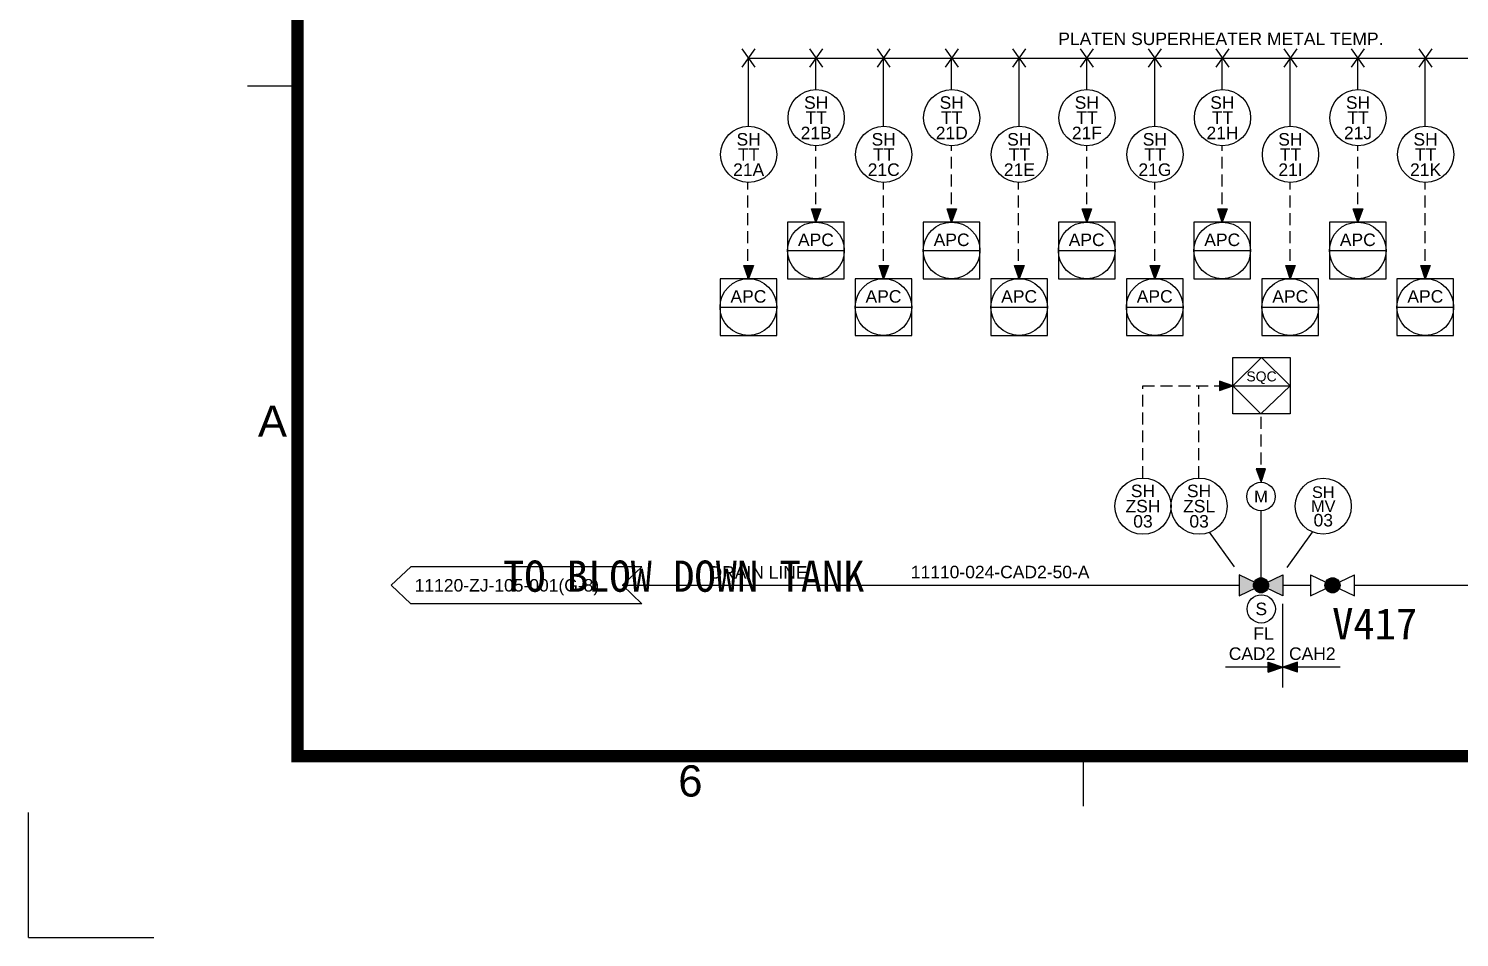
# Model space of a CAD drawing. Header units: millimetres. Extents: x 0 to 643, y 0 to 297.
# Drawn here: x 0 to 114.4, y 0 to 72.7 of the extents above; entities that cross this region are included whole.
import ezdxf
from ezdxf.enums import TextEntityAlignment as Align

# ---------------------------------------------------------------- set-up
doc = ezdxf.new("R2018")
doc.units = ezdxf.units.MM
doc.linetypes.add('HIDDEN2', pattern=[4.7625, 3.175, -1.5875])
for name, color, linetype in [('1_Valve', 7, 'Continuous'), ('2_Opc', 7, 'Continuous'), ('3_I&C', 7, 'Continuous'), ('5_Etc', 7, 'Continuous'), ('6_PIPE(기타)', 7, 'Continuous')]:
    doc.layers.add(name, color=color, linetype=linetype)
doc.styles.get("Standard").update_dxf_attribs({"font": 'arial.ttf'})

# ---------------------------------------------------------------- blocks, each defined once
blk = doc.blocks.new('LOCAL INSTRUMENT_')
at = {"color": 0, "linetype": 'ByBlock', "ltscale": 0.1}
blk.add_circle((0, 0), 2.41, dxfattribs=at)
at = {"color": 0}
for tag, p in [('TAG01', (-0.01, 1.3)), ('TAG02', (0, 0)), ('TAG03', (0, -1.3))]:
    blk.add_attdef(tag, text='', height=1, dxfattribs=at).set_placement(p, align=Align.MIDDLE_CENTER)
blk = doc.blocks.new('INDICATE DISPLAY_')
at = {"color": 0}
blk.add_line((-2.43, 0), (2.43, 0), dxfattribs=at)
blk.add_lwpolyline([(2.43, 2.43), (-2.43, 2.43), (-2.43, -2.43), (2.43, -2.43)], close=True, dxfattribs=at)
blk.add_circle((0, 0), 2.43, dxfattribs=at)
for tag, p in [('TAG01', (0, 0.91)), ('TAG02', (0, -0.91))]:
    blk.add_attdef(tag, text='', height=1, dxfattribs=at).set_placement(p, align=Align.MIDDLE_CENTER)
blk = doc.blocks.new('*U16')
h = blk.add_hatch(color=0)
h.dxf.hatch_style = 1
h.paths.add_polyline_path([(-5.54, -0.26, -0.112916), (-5.6, 0, -0.112916), (-5.54, 0.26), (-6.75, 0.84), (-6.75, -0.84)])
h = blk.add_hatch(color=0)
h.dxf.hatch_style = 1
h.paths.add_polyline_path([(-5.54, 0.26), (-5, 0), (-4.46, 0.26, 0.627672)])
h.paths.add_polyline_path([(-5.54, 0.26, 0.112916), (-5.6, 0, 0.112916), (-5.54, -0.26), (-5, 0)])
h.paths.add_polyline_path([(-4.46, -0.26), (-5, 0), (-5.54, -0.26, 0.627672)])
h.paths.add_polyline_path([(-4.46, 0.26), (-5, 0), (-4.46, -0.26, 0.112916), (-4.4, 0, 0.112916)])
h = blk.add_hatch(color=0)
h.dxf.hatch_style = 1
h.paths.add_polyline_path([(-3.25, -0.84), (-3.25, 0.84), (-4.46, 0.26, -0.112916), (-4.4, 0, -0.112916), (-4.46, -0.26)])
at = {"color": 0}
for p, q in [((-5, 0), (-5, 5.96)), ((-6.75, 0.84), (-6.75, -0.84)), ((-3.25, -0.84), (-6.75, 0.84)), ((-6.75, -0.84), (-3.25, 0.84)), ((-3.25, 0.84), (-3.25, -0.84))]:
    blk.add_line(p, q, dxfattribs=at)
for centre, radius in [((-5, 7.1), 1.14), ((-0.02, 6.33), 2.24), ((-5, 0), 0.603)]:
    blk.add_circle(centre, radius, dxfattribs=at)
at = {"color": 0, "insert": (-5, 7.1), "char_height": 0.944, "attachment_point": 5}
blk.add_mtext_dynamic_manual_height_columns('M', width=4.3497, gutter_width=4.72, heights=[0], dxfattribs=at)
at = {"color": 0}
for tag, height, p in [('TAG01', 0.933, (-0.02, 7.46)), ('TAG02', 0.933, (-0.02, 6.33)), ('TAG03', 0.933, (-0.02, 5.21)), ('DESCRIPTION01', 1, (-5.02, -2.02))]:
    blk.add_attdef(tag, text='', height=height, dxfattribs=at).set_placement(p, align=Align.MIDDLE_CENTER)
blk = doc.blocks.new('*U49')
h = blk.add_hatch(color=0)
h.dxf.hatch_style = 1
edge = h.paths.add_edge_path()
edge.add_arc((0, 0), 0.603, 0, 360)
at = {"color": 0, "linetype": 'ByBlock', "ltscale": 0.1}
for p, q in [((0.84, 1.75), (-0.84, 1.75)), ((0.84, 1.75), (-0.84, -1.75)), ((-0.84, 1.75), (0.84, -1.75)), ((-0.84, -1.75), (0.84, -1.75))]:
    blk.add_line(p, q, dxfattribs=at)
at = {"color": 0}
blk.add_circle((0, 0), 0.603, dxfattribs=at)
at = {"color": 0, "lineweight": 30, "flags": 106}
blk.add_attdef('TAG01', text='', height=1, dxfattribs=at).set_placement((0, -2), align=Align.MIDDLE_CENTER)
at = {"color": 0}
blk.add_attdef('DESCRIPTION01', text='', height=1, dxfattribs=at).set_placement((0, -3.5), align=Align.MIDDLE_CENTER)
blk = doc.blocks.new('PROCESS LINE BREAK_')
at = {"color": 0, "linetype": 'ByBlock', "ltscale": 0.1}
for p, q in [((-9.9, 1.58), (9.9, 1.58)), ((-8.24, 0), (-9.9, 1.58)), ((11.6, 0), (9.9, 1.58)), ((-8.24, 0), (-9.9, -1.58)), ((11.6, 0), (9.9, -1.58)), ((-9.9, -1.58), (9.9, -1.58))]:
    blk.add_line(p, q, dxfattribs=at)
at = {"color": 0, "lineweight": 30, "flags": 104}
blk.add_attdef('DESCRIPTION02_', text='', height=1.2, dxfattribs=at).set_placement((0.83, 2.58), align=Align.BOTTOM_CENTER)
at = {"color": 0}
blk.add_attdef('DESCRIPTION01_', text='', height=1.2, dxfattribs=at).set_placement((1.68, 0), align=Align.MIDDLE_CENTER)
blk = doc.blocks.new('*U11')
at = {"color": 0}
for tag, p in [('TAG01', (5, 1.5)), ('DESCRIPTION01', (5, -2.07))]:
    blk.add_attdef(tag, text='', height=1, dxfattribs=at).set_placement(p, align=Align.MIDDLE_CENTER)
blk = doc.blocks.new('DIGITAL LOGIC CONTROLS_')
at = {"color": 0}
for p, q in [((-2.43, 0), (-4.85, -2.41)), ((0, -2.41), (-2.43, 0)), ((-4.85, -2.41), (-2.47, -4.81)), ((-4.85, -2.41), (0, -2.41)), ((-2.47, -4.81), (0, -2.41))]:
    blk.add_line(p, q, dxfattribs=at)
blk.add_lwpolyline([(-4.85, 0), (0, 0), (0, -4.81), (-4.85, -4.81)], close=True, dxfattribs=at)
blk.add_attdef('TAG01', text='', height=0.8, dxfattribs=at).set_placement((-2.43, -1.61), align=Align.MIDDLE_CENTER)
blk = doc.blocks.new('*U23')
h = blk.add_hatch(color=0)
h.dxf.hatch_style = 1
h.paths.add_polyline_path([(-1.17, 0.4), (-1.17, -0.4), (0, 0)])
h = blk.add_hatch(color=0)
h.dxf.hatch_style = 1
h.paths.add_polyline_path([(1.17, -0.4), (1.17, 0.4), (0, 0)])
at = {"color": 0}
for p, q in [((0, 1.62), (0, -5.08)), ((-1.17, 0), (-4.58, 0)), ((-1.17, 0.4), (-1.17, -0.4)), ((-1.17, 0.4), (0, 0)), ((-1.17, -0.4), (0, 0)), ((1.17, 0.4), (0, 0)), ((1.17, -0.4), (0, 0)), ((1.17, 0.4), (1.17, -0.4)), ((4.58, 0), (1.17, 0))]:
    blk.add_line(p, q, dxfattribs=at)
blk.add_attdef('DESCRIPTION01_', text='', height=1, dxfattribs=at).set_placement((-0.5, 0.5), align=Align.BOTTOM_RIGHT)
blk.add_attdef('DESCRIPTION02_', text='', height=1, dxfattribs=at).set_placement((0.5, 0.5), align=Align.BOTTOM_LEFT)

msp = doc.modelspace()

# ---------------------------------------------------------------- hatches: boundary and pattern name
at = {"layer": '3_I&C'}
h = msp.add_hatch(color=256, dxfattribs=at)
h.dxf.hatch_style = 1
h.paths.add_polyline_path([(62.61, 58.29), (62.96, 57.22), (63.36, 58.29)])
h = msp.add_hatch(color=256, dxfattribs=at)
h.dxf.hatch_style = 1
h.paths.add_polyline_path([(73.45, 58.29), (73.8, 57.22), (74.2, 58.29)])
h = msp.add_hatch(color=256, dxfattribs=at)
h.dxf.hatch_style = 1
h.paths.add_polyline_path([(84.25, 58.29), (84.61, 57.22), (85, 58.29)])
h = msp.add_hatch(color=256, dxfattribs=at)
h.dxf.hatch_style = 1
h.paths.add_polyline_path([(95.09, 58.29), (95.45, 57.22), (95.85, 58.29)])
h = msp.add_hatch(color=256, dxfattribs=at)
h.dxf.hatch_style = 1
h.paths.add_polyline_path([(105.93, 58.29), (106.29, 57.22), (106.69, 58.29)])
h = msp.add_hatch(color=256, dxfattribs=at)
h.dxf.hatch_style = 1
h.paths.add_polyline_path([(57.2, 53.76), (57.56, 52.69), (57.96, 53.76)])
h = msp.add_hatch(color=256, dxfattribs=at)
h.dxf.hatch_style = 1
h.paths.add_polyline_path([(68.01, 53.76), (68.36, 52.69), (68.76, 53.76)])
h = msp.add_hatch(color=256, dxfattribs=at)
h.dxf.hatch_style = 1
h.paths.add_polyline_path([(78.85, 53.76), (79.21, 52.69), (79.6, 53.76)])
h = msp.add_hatch(color=256, dxfattribs=at)
h.dxf.hatch_style = 1
h.paths.add_polyline_path([(89.69, 53.76), (90.05, 52.69), (90.45, 53.76)])
h = msp.add_hatch(color=256, dxfattribs=at)
h.dxf.hatch_style = 1
h.paths.add_polyline_path([(100.53, 53.76), (100.89, 52.69), (101.29, 53.76)])
h = msp.add_hatch(color=256, dxfattribs=at)
h.dxf.hatch_style = 1
h.paths.add_polyline_path([(111.34, 53.76), (111.69, 52.69), (112.09, 53.76)])
h = msp.add_hatch(color=256, dxfattribs=at)
h.dxf.hatch_style = 1
h.paths.add_polyline_path([(95.23, 43.74), (96.3, 44.13), (95.23, 44.49)])
h = msp.add_hatch(color=256, dxfattribs=at)
h.dxf.hatch_style = 1
h.paths.add_polyline_path([(98.15, 37.49), (98.55, 36.41), (98.9, 37.49)])

# ---------------------------------------------------------------- linework, layer by layer
for p, q in [((21.5, 68.1), (17.5, 68.1)), ((84.33, 14.5), (84.33, 10.5))]:
    msp.add_line(p, q)
at = {"color": 0}
for q in [(0, 10), (10, 0)]:
    msp.add_line((0, 0), q, dxfattribs=at)
at = {"color": 0, "ltscale": 10, "const_width": 1}
msp.add_lwpolyline([(21.5, 282.5), (398.5, 282.5), (398.5, 14.5), (21.5, 14.5)], close=True, dxfattribs=at)
at = {"layer": '1_Valve'}
msp.add_line((100.65, 29.6), (102.68, 32.42), dxfattribs=at)
msp.add_circle((98.57, 26.28), 1.13, dxfattribs=at)
at = {"layer": '3_I&C'}
for p, q in [((58.08, 71.08), (57.04, 69.61)), ((57.04, 71.08), (58.08, 69.61)), ((63.48, 71.08), (62.45, 69.61)), ((62.45, 71.08), (63.48, 69.61)), ((68.88, 71.08), (67.85, 69.61)), ((67.85, 71.08), (68.88, 69.61)), ((74.32, 71.08), (73.29, 69.61)), ((73.29, 71.08), (74.32, 69.61)), ((79.72, 71.08), (78.69, 69.61)), ((78.69, 71.08), (79.72, 69.61)), ((85.12, 71.08), (84.09, 69.61)), ((84.09, 71.08), (85.12, 69.61)), ((90.56, 71.08), (89.53, 69.61)), ((89.53, 71.08), (90.56, 69.61)), ((95.97, 71.08), (94.93, 69.61)), ((94.93, 71.08), (95.97, 69.61)), ((101.41, 71.08), (100.37, 69.61)), ((100.37, 71.08), (101.41, 69.61)), ((106.81, 71.08), (105.77, 69.61)), ((105.77, 71.08), (106.81, 69.61)), ((112.21, 71.08), (111.18, 69.61)), ((111.18, 71.08), (112.21, 69.61)), ((57.56, 64.88), (57.56, 70.34)), ((62.96, 67.82), (62.96, 70.34)), ((68.36, 64.88), (68.36, 70.34)), ((73.8, 67.82), (73.8, 70.34)), ((79.21, 64.88), (79.21, 70.34)), ((84.61, 67.82), (84.61, 70.34)), ((90.05, 64.88), (90.05, 70.34)), ((95.45, 67.82), (95.45, 70.34)), ((100.89, 64.88), (100.89, 70.34)), ((106.29, 67.82), (106.29, 70.34)), ((111.69, 64.88), (111.69, 70.34)), ((96.44, 29.64), (94.42, 32.41))]:
    msp.add_line(p, q, dxfattribs=at)
at = {"layer": '3_I&C', "linetype": 'HIDDEN2', "ltscale": 0.3}
for p, q in [((62.96, 57.22), (62.96, 63.33)), ((73.81, 57.22), (73.8, 63.33)), ((84.61, 57.22), (84.61, 63.33)), ((95.45, 57.22), (95.45, 63.33)), ((106.29, 57.22), (106.29, 63.33)), ((57.52, 52.69), (57.52, 60.4)), ((68.36, 52.69), (68.36, 60.4)), ((79.17, 52.69), (79.17, 60.4)), ((90.05, 52.69), (90.05, 60.4)), ((100.89, 52.69), (100.89, 60.4)), ((111.69, 52.69), (111.69, 60.4)), ((89.09, 36.75), (89.09, 44.13)), ((89.09, 44.13), (96.3, 44.13)), ((93.58, 36.75), (93.58, 44.13)), ((98.55, 36.41), (98.55, 41.87))]:
    msp.add_line(p, q, dxfattribs=at)
at = {"layer": '3_I&C'}
for points in [[(62.61, 58.29), (63.36, 58.29), (62.96, 57.22), (62.61, 58.29)], [(73.45, 58.29), (74.2, 58.29), (73.8, 57.22), (73.45, 58.29)], [(84.25, 58.29), (85, 58.29), (84.61, 57.22), (84.25, 58.29)], [(95.09, 58.29), (95.85, 58.29), (95.45, 57.22), (95.09, 58.29)], [(105.93, 58.29), (106.69, 58.29), (106.29, 57.22), (105.93, 58.29)], [(57.2, 53.76), (57.96, 53.76), (57.56, 52.69), (57.2, 53.76)], [(68.01, 53.76), (68.76, 53.76), (68.36, 52.69), (68.01, 53.76)], [(78.85, 53.76), (79.6, 53.76), (79.21, 52.69), (78.85, 53.76)], [(89.69, 53.76), (90.45, 53.76), (90.05, 52.69), (89.69, 53.76)], [(100.53, 53.76), (101.29, 53.76), (100.89, 52.69), (100.53, 53.76)], [(111.34, 53.76), (112.09, 53.76), (111.69, 52.69), (111.34, 53.76)], [(95.23, 44.49), (95.23, 43.74), (96.3, 44.13), (95.23, 44.49)], [(98.9, 37.49), (98.15, 37.49), (98.55, 36.41), (98.9, 37.49)]]:
    msp.add_lwpolyline(points, dxfattribs=at)
at = {"layer": '6_PIPE(기타)'}
for p, q in [((57.56, 70.34), (146.92, 70.34)), ((47.47, 28.17), (96.8, 28.17)), ((100.29, 28.17), (102.52, 28.17)), ((106.01, 28.19), (151.45, 28.19))]:
    msp.add_line(p, q, dxfattribs=at)

# ---------------------------------------------------------------- block references
at = {"layer": '1_Valve'}
ref = msp.add_blockref('*U16', (103.55, 28.17), dxfattribs=at)
ref.add_attrib('TAG01', 'SH', dxfattribs={"layer": '0', "color": 0, "height": 0.933}).set_placement((103.53, 35.62), align=Align.MIDDLE_CENTER)
ref.add_attrib('TAG02', 'MV', dxfattribs={"layer": '0', "color": 0, "height": 0.933}).set_placement((103.53, 34.5), align=Align.MIDDLE_CENTER)
ref.add_attrib('TAG03', '03', dxfattribs={"layer": '0', "color": 0, "height": 1}).set_placement((103.53, 33.38), align=Align.MIDDLE_CENTER)
ref.add_attrib('DESCRIPTION01', 'S', dxfattribs={"layer": '0', "color": 0, "height": 1}).set_placement((98.57, 26.28), align=Align.MIDDLE_CENTER)
ref = msp.add_blockref('*U49', (104.27, 28.17), dxfattribs=dict(at, rotation=90))
lines = msp.add_mtext('V417', dxfattribs={"layer": '0', "color": 0, "insert": (104.24, 26.34), "char_height": 2.5, "attachment_point": 1})
ref.add_attrib('TAG01', '', (104.24, 26.34), dxfattribs={"flags": 104}).embed_mtext(lines)
at = {"layer": '2_Opc'}
ref = msp.add_blockref('PROCESS LINE BREAK_', (39.8, 28.17), dxfattribs=dict(at, xscale=-0.9318872133403724, yscale=0.9318872133403724, zscale=0.9318872133403724))
ref.add_attrib('DESCRIPTION01_', '11120-ZJ-105-001(G-8)', dxfattribs={"layer": '0', "color": 0, "height": 1}).set_placement((38.25, 28.17), align=Align.MIDDLE_CENTER)
lines = msp.add_mtext('TO BLOW DOWN TANK', dxfattribs={"layer": '0', "color": 0, "insert": (37.94, 30.15), "char_height": 2.5, "attachment_point": 1})
ref.add_attrib('DESCRIPTION02_', '', (37.94, 30.15), dxfattribs={"flags": 104}).embed_mtext(lines)
at = {"layer": '3_I&C'}
ref = msp.add_blockref('LOCAL INSTRUMENT_', (62.98, 65.58), dxfattribs=dict(at, xscale=0.9328066012362992, yscale=0.9328066012362992, zscale=0.9328066012362992))
ref.add_attrib('TAG01', 'SH', dxfattribs={"layer": '0', "color": 0, "height": 1}).set_placement((62.98, 66.79), align=Align.MIDDLE_CENTER)
ref.add_attrib('TAG02', 'TT', dxfattribs={"layer": '0', "color": 0, "height": 1}).set_placement((62.98, 65.58), align=Align.MIDDLE_CENTER)
ref.add_attrib('TAG03', '21B', dxfattribs={"layer": '0', "color": 0, "height": 1}).set_placement((62.98, 64.36), align=Align.MIDDLE_CENTER)
ref = msp.add_blockref('LOCAL INSTRUMENT_', (73.82, 65.58), dxfattribs=dict(at, xscale=0.9328066012362992, yscale=0.9328066012362992, zscale=0.9328066012362992))
ref.add_attrib('TAG01', 'SH', dxfattribs={"layer": '0', "color": 0, "height": 1}).set_placement((73.82, 66.79), align=Align.MIDDLE_CENTER)
ref.add_attrib('TAG02', 'TT', dxfattribs={"layer": '0', "color": 0, "height": 1}).set_placement((73.82, 65.58), align=Align.MIDDLE_CENTER)
ref.add_attrib('TAG03', '21D', dxfattribs={"layer": '0', "color": 0, "height": 1}).set_placement((73.82, 64.36), align=Align.MIDDLE_CENTER)
ref = msp.add_blockref('LOCAL INSTRUMENT_', (84.63, 65.58), dxfattribs=dict(at, xscale=0.9328066012362992, yscale=0.9328066012362992, zscale=0.9328066012362992))
ref.add_attrib('TAG01', 'SH', dxfattribs={"layer": '0', "color": 0, "height": 1}).set_placement((84.62, 66.79), align=Align.MIDDLE_CENTER)
ref.add_attrib('TAG02', 'TT', dxfattribs={"layer": '0', "color": 0, "height": 1}).set_placement((84.63, 65.58), align=Align.MIDDLE_CENTER)
ref.add_attrib('TAG03', '21F', dxfattribs={"layer": '0', "color": 0, "height": 1}).set_placement((84.63, 64.36), align=Align.MIDDLE_CENTER)
ref = msp.add_blockref('LOCAL INSTRUMENT_', (95.47, 65.58), dxfattribs=dict(at, xscale=0.9328066012362992, yscale=0.9328066012362992, zscale=0.9328066012362992))
ref.add_attrib('TAG01', 'SH', dxfattribs={"layer": '0', "color": 0, "height": 1}).set_placement((95.46, 66.79), align=Align.MIDDLE_CENTER)
ref.add_attrib('TAG02', 'TT', dxfattribs={"layer": '0', "color": 0, "height": 1}).set_placement((95.47, 65.58), align=Align.MIDDLE_CENTER)
ref.add_attrib('TAG03', '21H', dxfattribs={"layer": '0', "color": 0, "height": 1}).set_placement((95.47, 64.36), align=Align.MIDDLE_CENTER)
ref = msp.add_blockref('LOCAL INSTRUMENT_', (106.31, 65.58), dxfattribs=dict(at, xscale=0.9328066012362992, yscale=0.9328066012362992, zscale=0.9328066012362992))
ref.add_attrib('TAG01', 'SH', dxfattribs={"layer": '0', "color": 0, "height": 1}).set_placement((106.31, 66.79), align=Align.MIDDLE_CENTER)
ref.add_attrib('TAG02', 'TT', dxfattribs={"layer": '0', "color": 0, "height": 1}).set_placement((106.31, 65.58), align=Align.MIDDLE_CENTER)
ref.add_attrib('TAG03', '21J', dxfattribs={"layer": '0', "color": 0, "height": 1}).set_placement((106.31, 64.36), align=Align.MIDDLE_CENTER)
ref = msp.add_blockref('LOCAL INSTRUMENT_', (57.58, 62.64), dxfattribs=dict(at, xscale=0.9328066012362992, yscale=0.9328066012362992, zscale=0.9328066012362992))
ref.add_attrib('TAG01', 'SH', dxfattribs={"layer": '0', "color": 0, "height": 1}).set_placement((57.58, 63.85), align=Align.MIDDLE_CENTER)
ref.add_attrib('TAG02', 'TT', dxfattribs={"layer": '0', "color": 0, "height": 1}).set_placement((57.58, 62.64), align=Align.MIDDLE_CENTER)
ref.add_attrib('TAG03', '21A', dxfattribs={"layer": '0', "color": 0, "height": 1}).set_placement((57.58, 61.42), align=Align.MIDDLE_CENTER)
ref = msp.add_blockref('LOCAL INSTRUMENT_', (68.38, 62.64), dxfattribs=dict(at, xscale=0.9328066012362992, yscale=0.9328066012362992, zscale=0.9328066012362992))
ref.add_attrib('TAG01', 'SH', dxfattribs={"layer": '0', "color": 0, "height": 1}).set_placement((68.38, 63.85), align=Align.MIDDLE_CENTER)
ref.add_attrib('TAG02', 'TT', dxfattribs={"layer": '0', "color": 0, "height": 1}).set_placement((68.38, 62.64), align=Align.MIDDLE_CENTER)
ref.add_attrib('TAG03', '21C', dxfattribs={"layer": '0', "color": 0, "height": 1}).set_placement((68.38, 61.42), align=Align.MIDDLE_CENTER)
ref = msp.add_blockref('LOCAL INSTRUMENT_', (79.23, 62.64), dxfattribs=dict(at, xscale=0.9328066012362992, yscale=0.9328066012362992, zscale=0.9328066012362992))
ref.add_attrib('TAG01', 'SH', dxfattribs={"layer": '0', "color": 0, "height": 1}).set_placement((79.22, 63.85), align=Align.MIDDLE_CENTER)
ref.add_attrib('TAG02', 'TT', dxfattribs={"layer": '0', "color": 0, "height": 1}).set_placement((79.23, 62.64), align=Align.MIDDLE_CENTER)
ref.add_attrib('TAG03', '21E', dxfattribs={"layer": '0', "color": 0, "height": 1}).set_placement((79.23, 61.42), align=Align.MIDDLE_CENTER)
ref = msp.add_blockref('LOCAL INSTRUMENT_', (90.07, 62.64), dxfattribs=dict(at, xscale=0.9328066012362992, yscale=0.9328066012362992, zscale=0.9328066012362992))
ref.add_attrib('TAG01', 'SH', dxfattribs={"layer": '0', "color": 0, "height": 1}).set_placement((90.06, 63.85), align=Align.MIDDLE_CENTER)
ref.add_attrib('TAG02', 'TT', dxfattribs={"layer": '0', "color": 0, "height": 1}).set_placement((90.07, 62.64), align=Align.MIDDLE_CENTER)
ref.add_attrib('TAG03', '21G', dxfattribs={"layer": '0', "color": 0, "height": 1}).set_placement((90.07, 61.42), align=Align.MIDDLE_CENTER)
ref = msp.add_blockref('LOCAL INSTRUMENT_', (100.91, 62.64), dxfattribs=dict(at, xscale=0.9328066012362992, yscale=0.9328066012362992, zscale=0.9328066012362992))
ref.add_attrib('TAG01', 'SH', dxfattribs={"layer": '0', "color": 0, "height": 1}).set_placement((100.9, 63.85), align=Align.MIDDLE_CENTER)
ref.add_attrib('TAG02', 'TT', dxfattribs={"layer": '0', "color": 0, "height": 1}).set_placement((100.91, 62.64), align=Align.MIDDLE_CENTER)
ref.add_attrib('TAG03', '21I', dxfattribs={"layer": '0', "color": 0, "height": 1}).set_placement((100.91, 61.42), align=Align.MIDDLE_CENTER)
ref = msp.add_blockref('LOCAL INSTRUMENT_', (111.71, 62.64), dxfattribs=dict(at, xscale=0.9328066012362992, yscale=0.9328066012362992, zscale=0.9328066012362992))
ref.add_attrib('TAG01', 'SH', dxfattribs={"layer": '0', "color": 0, "height": 1}).set_placement((111.71, 63.85), align=Align.MIDDLE_CENTER)
ref.add_attrib('TAG02', 'TT', dxfattribs={"layer": '0', "color": 0, "height": 1}).set_placement((111.71, 62.64), align=Align.MIDDLE_CENTER)
ref.add_attrib('TAG03', '21K', dxfattribs={"layer": '0', "color": 0, "height": 1}).set_placement((111.71, 61.42), align=Align.MIDDLE_CENTER)
ref = msp.add_blockref('INDICATE DISPLAY_', (62.96, 54.96), dxfattribs=dict(at, xscale=0.9323980496620473, yscale=0.9323980496620473, zscale=0.9323980496620473))
ref.add_attrib('TAG01', 'APC', dxfattribs={"layer": '0', "color": 0, "height": 1}).set_placement((62.96, 55.81), align=Align.MIDDLE_CENTER)
ref = msp.add_blockref('INDICATE DISPLAY_', (73.81, 54.96), dxfattribs=dict(at, xscale=0.9323980496620473, yscale=0.9323980496620473, zscale=0.9323980496620473))
ref.add_attrib('TAG01', 'APC', dxfattribs={"layer": '0', "color": 0, "height": 1}).set_placement((73.81, 55.81), align=Align.MIDDLE_CENTER)
ref = msp.add_blockref('INDICATE DISPLAY_', (84.61, 54.96), dxfattribs=dict(at, xscale=0.9323980496620473, yscale=0.9323980496620473, zscale=0.9323980496620473))
ref.add_attrib('TAG01', 'APC', dxfattribs={"layer": '0', "color": 0, "height": 1}).set_placement((84.61, 55.81), align=Align.MIDDLE_CENTER)
ref = msp.add_blockref('INDICATE DISPLAY_', (95.45, 54.96), dxfattribs=dict(at, xscale=0.9323980496620473, yscale=0.9323980496620473, zscale=0.9323980496620473))
ref.add_attrib('TAG01', 'APC', dxfattribs={"layer": '0', "color": 0, "height": 1}).set_placement((95.45, 55.81), align=Align.MIDDLE_CENTER)
ref = msp.add_blockref('INDICATE DISPLAY_', (106.29, 54.96), dxfattribs=dict(at, xscale=0.9323980496620473, yscale=0.9323980496620473, zscale=0.9323980496620473))
ref.add_attrib('TAG01', 'APC', dxfattribs={"layer": '0', "color": 0, "height": 1}).set_placement((106.29, 55.81), align=Align.MIDDLE_CENTER)
ref = msp.add_blockref('INDICATE DISPLAY_', (57.56, 50.43), dxfattribs=dict(at, xscale=0.9323980496620473, yscale=0.9323980496620473, zscale=0.9323980496620473))
ref.add_attrib('TAG01', 'APC', dxfattribs={"layer": '0', "color": 0, "height": 1}).set_placement((57.56, 51.28), align=Align.MIDDLE_CENTER)
ref = msp.add_blockref('INDICATE DISPLAY_', (68.36, 50.43), dxfattribs=dict(at, xscale=0.9323980496620473, yscale=0.9323980496620473, zscale=0.9323980496620473))
ref.add_attrib('TAG01', 'APC', dxfattribs={"layer": '0', "color": 0, "height": 1}).set_placement((68.36, 51.28), align=Align.MIDDLE_CENTER)
ref = msp.add_blockref('INDICATE DISPLAY_', (79.21, 50.43), dxfattribs=dict(at, xscale=0.9323980496620473, yscale=0.9323980496620473, zscale=0.9323980496620473))
ref.add_attrib('TAG01', 'APC', dxfattribs={"layer": '0', "color": 0, "height": 1}).set_placement((79.21, 51.28), align=Align.MIDDLE_CENTER)
ref = msp.add_blockref('INDICATE DISPLAY_', (90.05, 50.43), dxfattribs=dict(at, xscale=0.9323980496620473, yscale=0.9323980496620473, zscale=0.9323980496620473))
ref.add_attrib('TAG01', 'APC', dxfattribs={"layer": '0', "color": 0, "height": 1}).set_placement((90.05, 51.28), align=Align.MIDDLE_CENTER)
ref = msp.add_blockref('INDICATE DISPLAY_', (100.89, 50.43), dxfattribs=dict(at, xscale=0.9323980496620473, yscale=0.9323980496620473, zscale=0.9323980496620473))
ref.add_attrib('TAG01', 'APC', dxfattribs={"layer": '0', "color": 0, "height": 1}).set_placement((100.89, 51.28), align=Align.MIDDLE_CENTER)
ref = msp.add_blockref('INDICATE DISPLAY_', (111.69, 50.43), dxfattribs=dict(at, xscale=0.9323980496620473, yscale=0.9323980496620473, zscale=0.9323980496620473))
ref.add_attrib('TAG01', 'APC', dxfattribs={"layer": '0', "color": 0, "height": 1}).set_placement((111.69, 51.28), align=Align.MIDDLE_CENTER)
ref = msp.add_blockref('DIGITAL LOGIC CONTROLS_', (100.87, 46.4), dxfattribs=dict(at, xscale=0.9410613136604578, yscale=0.9410613136604578, zscale=0.9410613136604578))
ref.add_attrib('TAG01', 'SQC', dxfattribs={"layer": '0', "color": 0, "height": 0.8}).set_placement((98.59, 44.88), align=Align.MIDDLE_CENTER)
ref = msp.add_blockref('LOCAL INSTRUMENT_', (89.11, 34.5), dxfattribs=dict(at, xscale=0.9328066012362992, yscale=0.9328066012362992, zscale=0.9328066012362992))
ref.add_attrib('TAG01', 'SH', dxfattribs={"layer": '0', "color": 0, "height": 1}).set_placement((89.11, 35.72), align=Align.MIDDLE_CENTER)
ref.add_attrib('TAG02', 'ZSH', dxfattribs={"layer": '0', "color": 0, "height": 1}).set_placement((89.11, 34.5), align=Align.MIDDLE_CENTER)
ref.add_attrib('TAG03', '03', dxfattribs={"layer": '0', "color": 0, "height": 1}).set_placement((89.11, 33.29), align=Align.MIDDLE_CENTER)
ref = msp.add_blockref('LOCAL INSTRUMENT_', (93.6, 34.5), dxfattribs=dict(at, xscale=0.9328066012362992, yscale=0.9328066012362992, zscale=0.9328066012362992))
ref.add_attrib('TAG01', 'SH', dxfattribs={"layer": '0', "color": 0, "height": 1}).set_placement((93.6, 35.72), align=Align.MIDDLE_CENTER)
ref.add_attrib('TAG02', 'ZSL', dxfattribs={"layer": '0', "color": 0, "height": 1}).set_placement((93.6, 34.5), align=Align.MIDDLE_CENTER)
ref.add_attrib('TAG03', '03', dxfattribs={"layer": '0', "color": 0, "height": 1}).set_placement((93.6, 33.29), align=Align.MIDDLE_CENTER)
at = {"layer": '5_Etc'}
ref = msp.add_blockref('*U23', (100.29, 21.61), dxfattribs=dict(at, xscale=-1, rotation=180))
ref.add_attrib('DESCRIPTION01_', 'CAD2', dxfattribs={"layer": '0', "color": 0, "height": 1}).set_placement((99.7, 21.9), align=Align.BOTTOM_RIGHT)
ref.add_attrib('DESCRIPTION02_', 'CAH2', dxfattribs={"layer": '0', "color": 0, "height": 1}).set_placement((100.79, 21.9), align=Align.BOTTOM_LEFT)
at = {"layer": '6_PIPE(기타)'}
msp.add_blockref('*U11', (72.69, 27.73), dxfattribs=at).add_auto_attribs({'TAG01': '11110-024-CAD2-50-A'})

# ---------------------------------------------------------------- texts
at = {"char_height": 2.5, "attachment_point": 5}
for s, insert in [('\\pxqc;A', (19.5, 41.3)), ('\\pxqc;6', (52.92, 12.5))]:
    msp.add_mtext_dynamic_manual_height_columns(s, width=19.1434, gutter_width=12.5, heights=[0], dxfattribs=dict(at, insert=insert))
at = {"layer": '1_Valve', "insert": (97.94, 24.81), "char_height": 1, "attachment_point": 1}
msp.add_mtext_dynamic_manual_height_columns('FL', width=4.9653, gutter_width=5, heights=[1.15], dxfattribs=at)
at = {"layer": '6_PIPE(기타)', "char_height": 1, "attachment_point": 1}
for s, insert in [('PLATEN SUPERHEATER METAL TEMP.', (82.34, 72.39)), ('DRAIN LINE', (54.45, 29.7))]:
    msp.add_mtext_dynamic_manual_height_columns(s, width=26.0224, gutter_width=5, heights=[1.15], dxfattribs=dict(at, insert=insert))

doc.saveas('drawing.dxf')
